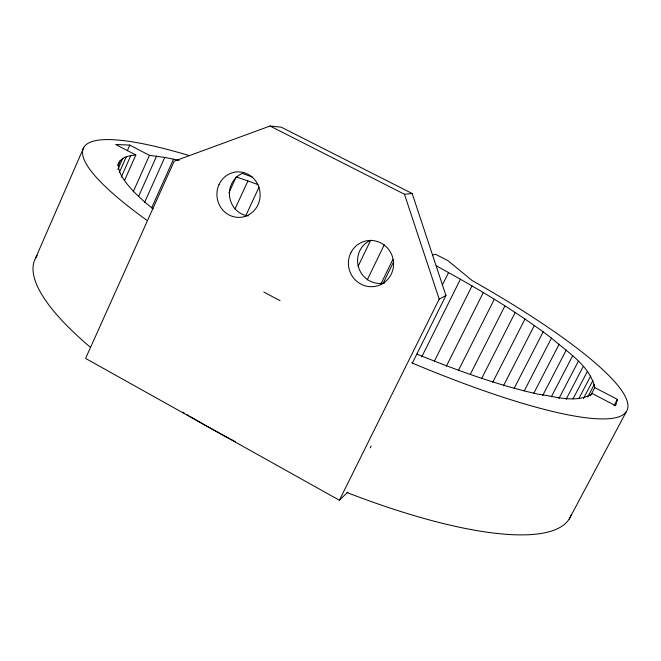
<?xml version="1.0" encoding="UTF-8"?>
<svg xmlns="http://www.w3.org/2000/svg" width="661" height="661" viewBox="0 0 661 661"><rect width="100%" height="100%" fill="white"/><g stroke="black" fill="none" stroke-linecap="round" stroke-linejoin="round"><path stroke-width="0.99" d="M124.549 180.42L135.819 155.005C93.779 158.21 140.041 199.192 153.071 208.736M436.483 265.945C476.209 287.618 515.365 310.678 551.464 338.077C567.485 352.305 589.736 365.368 594.793 387.602L617.415 399.401L615.622 405.755L592.388 393.609C576.318 403.863 555.471 396.443 538.046 394.154C496.436 384.884 456.321 370.028 416.86 354.122M35.413 258.476L83.707 147.593M117.865 164.804L118.691 162.92M117.782 165.894L120.261 160.276M117.848 169.472L122.839 158.169M127.3 150.749L129.796 145.09L149.452 155.343L164.763 157.417L179.148 160.359M119.319 172.546L126.375 156.591M121.203 177.239L130.812 155.533M133.216 191.814L149.452 155.343M138.488 196.664L156.574 156.136M144.544 202.58L164.763 157.417M151.609 207.975L173.546 159.103M228.929 192.756L235.779 177.826M234.977 209.033L247.916 180.957L258.038 184.634M245.694 215.957L259.021 187.154M358.105 266.317L370.59 240.422M367.235 279.892L384.248 244.777M380.736 284.362L392.882 259.409M383.149 283.288L393.502 262.037M442.176 285.436L448.563 272.555M339.399 500.237L439.185 299.136L445.944 295.508L412.191 193.524L281.264 127.185L270.035 126.028L174.165 161.21L85.591 358.419L339.399 500.237L347.95 491.966M370.234 447.869L371.151 446.026M412.447 362.914L445.944 295.508M421.809 356.758L460.42 279.206M434.409 361.096L472.012 285.882M446.315 366.277L483.323 292.567M458.263 370.747L494.312 299.243M470.293 374.341L504.938 305.894M481.58 378.621L515.175 312.496M492.767 382.207L524.991 319.032M503.484 385.768L534.336 325.493M514.142 388.371L543.177 331.847M524.256 390.882L551.464 338.077M533.782 393.287L559.173 344.15M542.673 395.551L566.254 350.057M551.373 396.732L572.657 355.767M558.884 398.608L578.342 361.245M566.113 399.327L583.258 366.475M573.029 398.847L587.373 371.424M578.739 398.765L590.628 376.059M583.432 398.566L592.983 380.356M587.679 397.063L594.396 384.281M590.504 395.774L594.793 387.602M614.044 405.763L617.415 399.401M569.195 519.092L626.331 411.646M432.451 255.204L435.376 254.188L448.018 260.69L471.921 280.396A301.788 53.012 25.8 0 1 626.149 411.894A301.788 53.012 25.8 0 1 411.58 362.782M270.035 126.028L404.466 194.243L412.191 193.524M129.796 145.09L115.7 144.495L135.819 155.005M236.208 176.892L247.916 180.957M404.466 194.243L439.185 299.136M571.418 514.341A297.07 78.271 25.7 0 1 347.099 492.577M235.283 441.622A297.07 78.271 25.7 0 1 230.871 439.292M229.954 438.805A297.07 78.271 25.7 0 1 190.682 416.868M188.922 415.827A297.07 78.271 25.7 0 1 187.129 414.769M184.46 413.175A297.07 78.271 25.7 0 1 182.684 412.109M90.177 347.116A297.07 78.271 25.7 0 1 37.264 255.51M280.041 300.672A301.788 53.012 25.8 0 1 263.838 292.03M147.073 220.427A301.788 53.012 25.8 0 1 189.36 155.616M242.323 173.38A301.788 53.012 25.8 0 1 252.659 177.231M384.727 282.925A22.565 21.953 73 0 1 358.733 267.879A22.565 21.953 73 0 1 370.606 240.249M248.296 215.932A22.168 21.069 83.7 0 1 229.565 196.276A22.168 21.069 83.7 0 1 243.479 172.951M350.76 252.932A23.201 22.54 73 0 0 372.407 286.692A23.201 22.54 73 0 0 389.816 251.089A23.201 22.54 73 0 0 350.76 252.932M219.088 184.411A22.788 21.606 83.5 0 0 240.042 217.362A22.788 21.606 83.5 0 0 256.435 182.114A22.788 21.606 83.5 0 0 219.088 184.411"/></g></svg>
